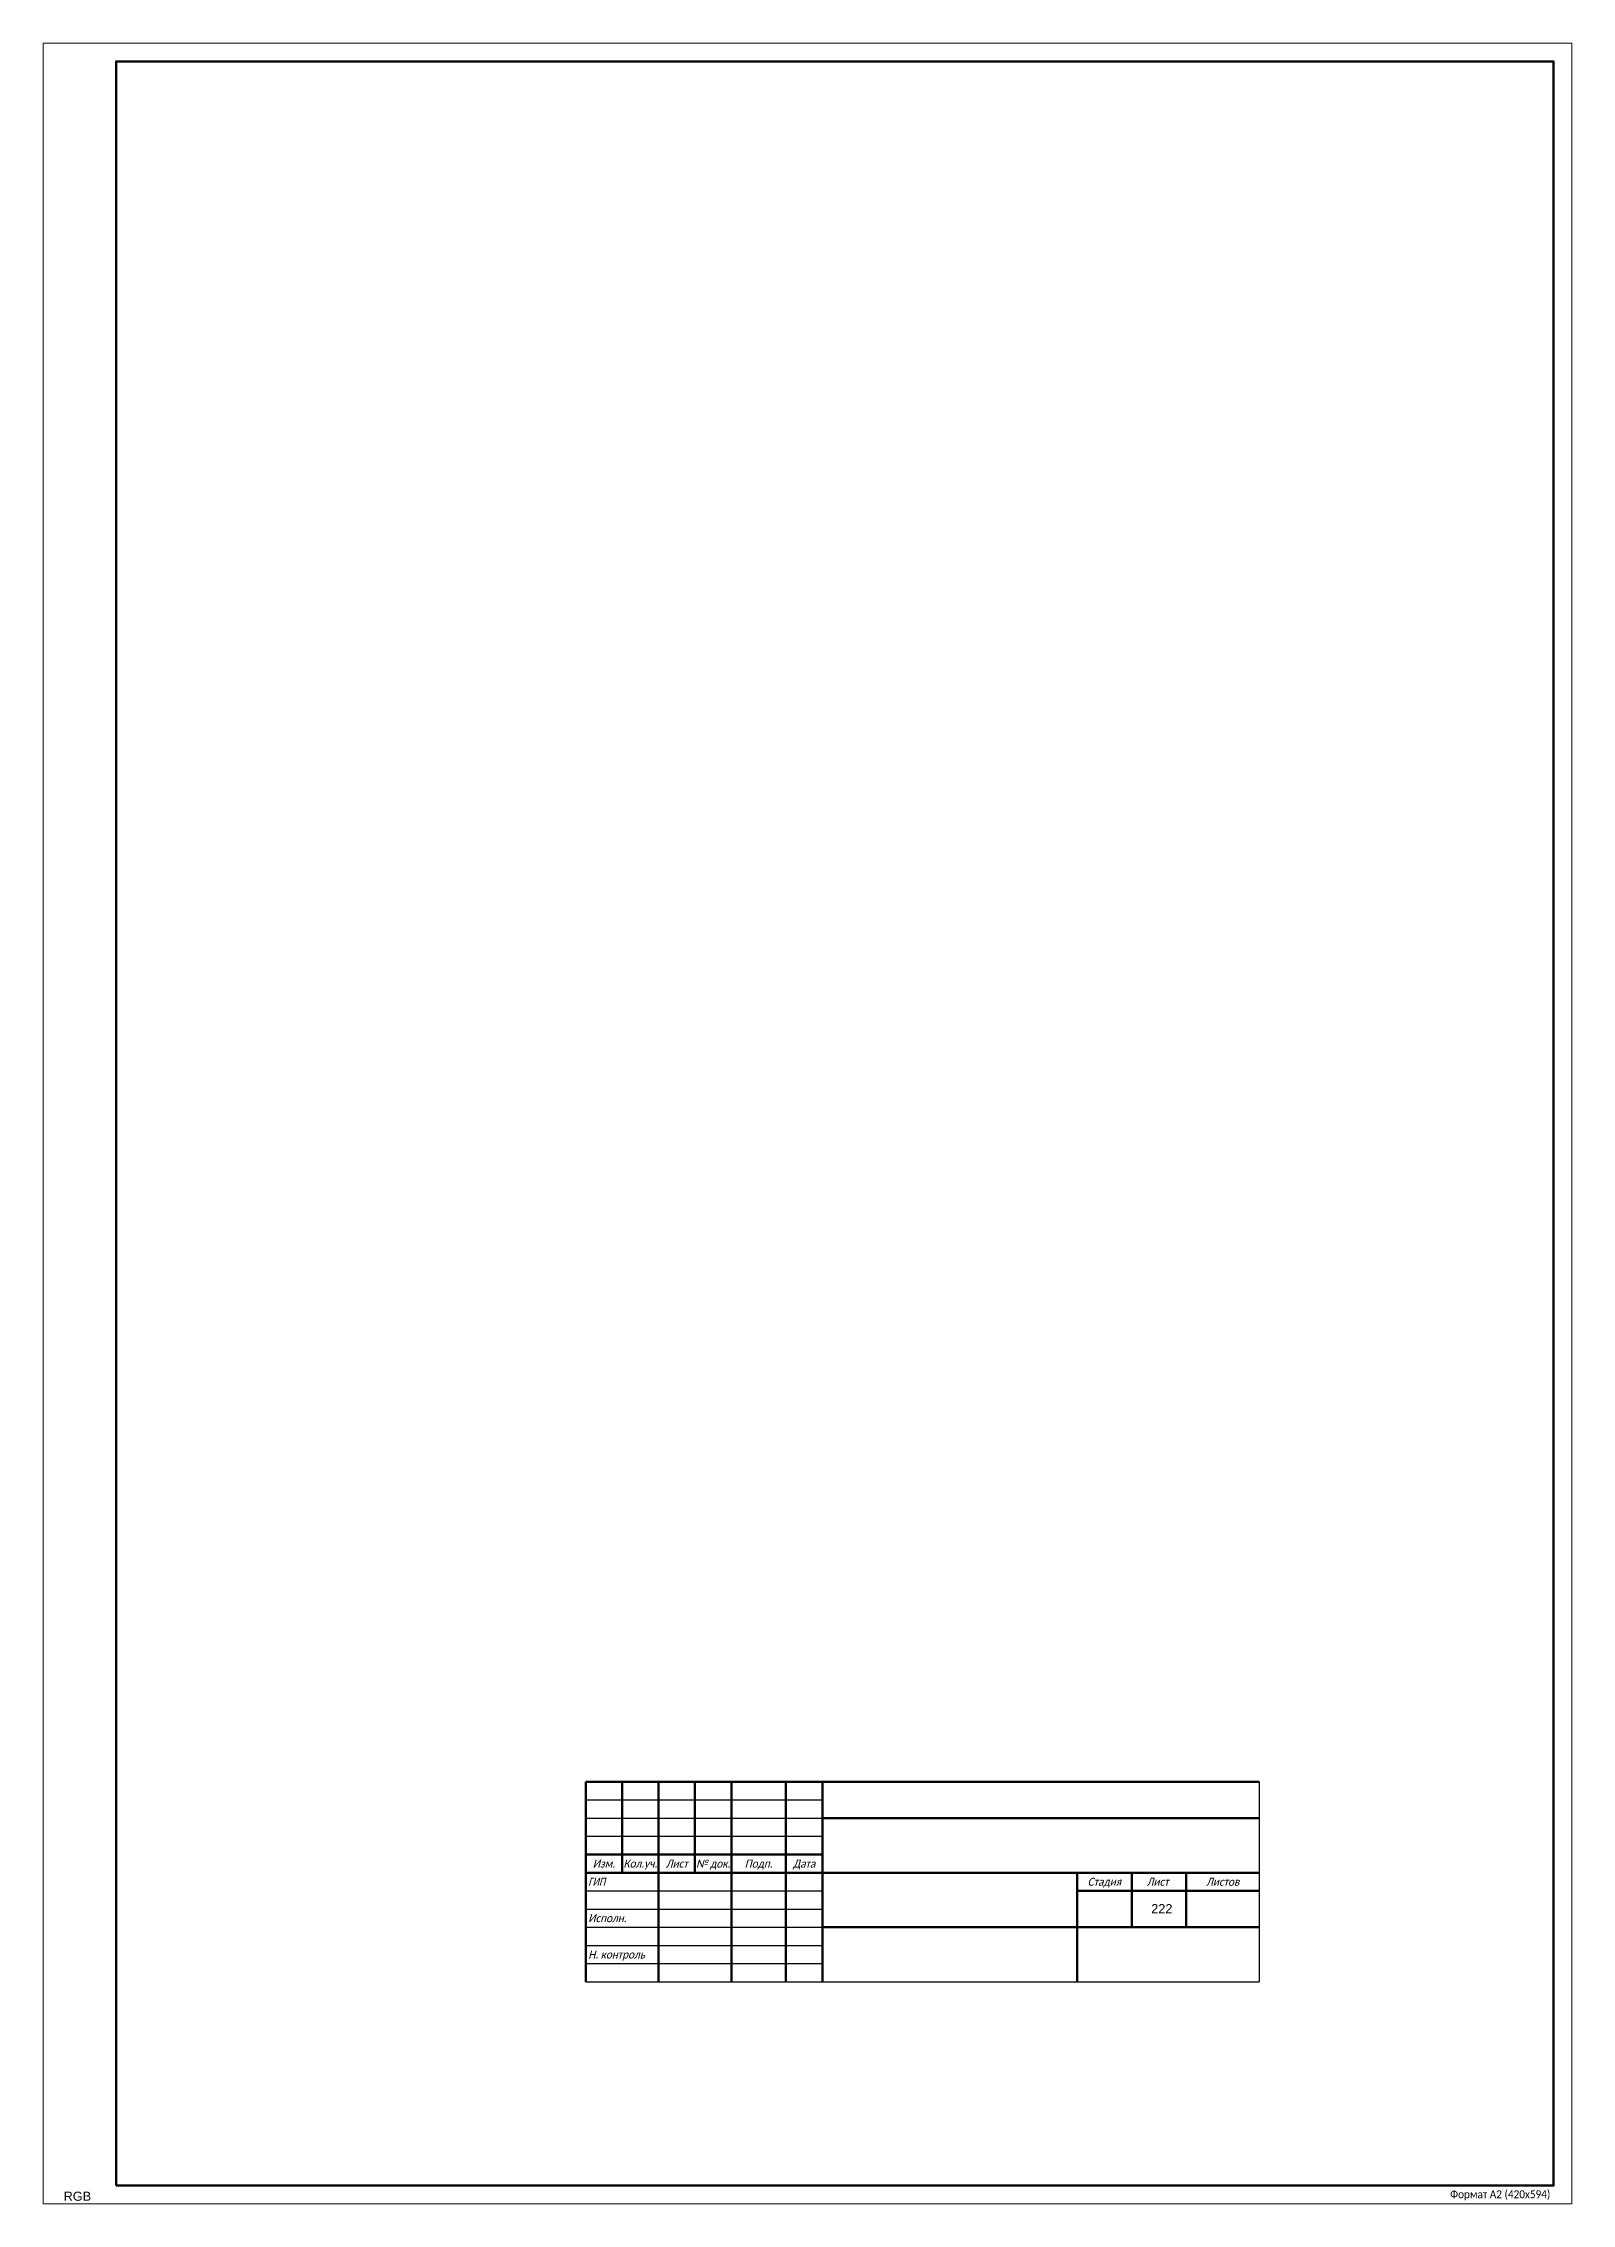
# Model space of a CAD drawing. Header units: millimetres. Extents: x 9094 to 12381, y -2227 to 957.
# Drawn here: x 10754 to 11174, y -1053 to -459 of the extents above; entities that cross this region are included whole.
import ezdxf
from ezdxf.enums import TextEntityAlignment as Align

# ---------------------------------------------------------------- set-up
doc = ezdxf.new("R2010")
doc.units = ezdxf.units.MM
doc.linetypes.add('ACAD_ISO10W100', pattern=[18, 12, -3, 0, -3])
doc.layers.add("''ПС", color=5, linetype='Continuous', lineweight=50)
doc.layers.add('[[ЭМО', color=5, linetype='Continuous', lineweight=50)
for name, color, linetype in [('PaperFormat', 7, 'Continuous'), ('АР-формат', 7, 'ACAD_ISO10W100'), ('Текст', 7, 'Continuous')]:
    doc.layers.add(name, color=color, linetype=linetype)
doc.styles.add('!!!VStyle', font='calibri.ttf', dxfattribs={"width": 0.9, "height": 2.2})
doc.styles.get("Standard").update_dxf_attribs({"font": 'arial.ttf'})

# ---------------------------------------------------------------- blocks, each defined once
blk = doc.blocks.new('a2_1_420_594_progSheetFormat')
at = {"layer": 'PaperFormat', "color": 0, "linetype": 'Continuous', "lineweight": 15, "ltscale": 100}
blk.add_lwpolyline([(-420, 0), (0, 0), (0, 594), (-420, 594), (-420, 0)], dxfattribs=at)
at = {"layer": 'PaperFormat', "color": 0, "linetype": 'Continuous', "lineweight": 60, "ltscale": 100}
blk.add_lwpolyline([(-400, 5), (-5, 5), (-5, 589), (-400, 589), (-400, 5)], dxfattribs=at)
at = {"layer": 'PaperFormat', "style": '!!!VStyle', "width": 0.9}
blk.add_text('Формат А2 (420х594)', height=2.2, dxfattribs=at).set_placement((-33.39, 3.72), align=Align.TOP_LEFT)
blk = doc.blocks.new('BS1_120_55_0_45_35_25_20_15_shprogSheetFormat')
at = {"layer": "''ПС", "color": 0, "lineweight": 30, "ltscale": 50}
for p in [(0, 55), (-185, 0)]:
    blk.add_line(p, (0, 0), dxfattribs=at)
at = {"layer": '[[ЭМО', "color": 0}
for p, q in [((-185, 55), (0, 55)), ((-185, 0), (-185, 55)), ((-175, 55), (-175, 30)), ((-165, 55), (-165, 0)), ((-155, 55), (-155, 30)), ((-145, 55), (-145, 0)), ((-130, 55), (-130, 0)), ((-120, 0), (-120, 54.99)), ((-120, 45), (0, 45)), ((-185, 35), (-120, 35)), ((-185, 30), (0, 30)), ((-50, 0), (-50, 30)), ((-50, 30), (-50, 0)), ((-35, 30), (-35, 15)), ((-20, 30), (-20, 15)), ((-50, 25), (0, 25)), ((-120, 15), (0, 15))]:
    blk.add_line(p, q, dxfattribs=at)
at = {"layer": '[[ЭМО', "color": 0, "lineweight": 25}
for p, q in [((-185, 50), (-120, 50)), ((-185, 45), (-120, 45)), ((-185, 40), (-120, 40)), ((-185, 25), (-120, 25)), ((-185, 20), (-120, 20)), ((-185, 15), (-120, 15)), ((-185, 10), (-120, 10)), ((-185, 5), (-120, 5))]:
    blk.add_line(p, q, dxfattribs=at)
at = {"layer": '[[ЭМО', "color": 0, "style": '!!!VStyle', "oblique": 15, "width": 0.9}
for s, p in [('Изм.', (-180, 32.5)), ('Кол.уч.', (-170, 32.5)), ('Лист', (-160, 32.5)), ('№ док.', (-150, 32.5)), ('Подп.', (-137.5, 32.5)), ('Дата', (-125, 32.5)), ('Стадия', (-42.5, 27.5)), ('Лист', (-27.88, 27.5)), ('Листов', (-10, 27.5))]:
    blk.add_text(s, height=2.2, dxfattribs=at).set_placement(p, align=Align.MIDDLE_CENTER)
at = {"layer": 'АР-формат', "color": 0, "style": '!!!VStyle', "oblique": 15, "width": 0.9}
for s, p in [('Исполн.', (-184.31, 17.5)), ('Н. контроль', (-184.31, 7.5))]:
    blk.add_text(s, height=2.2, dxfattribs=at).set_placement(p, align=Align.MIDDLE_LEFT)
at = {"layer": 'Текст', "color": 0, "style": '!!!VStyle', "oblique": 15, "width": 0.8}
blk.add_text('ГИП', height=2.2, dxfattribs=at).set_placement((-184.31, 27.5), align=Align.MIDDLE_LEFT)

msp = doc.modelspace()

# ---------------------------------------------------------------- block references
at = {"layer": 'PaperFormat'}
msp.add_blockref('a2_1_420_594_progSheetFormat', (11174.088, -1053.258), dxfattribs=at)
at = {"layer": 'PaperFormat', "color": 3}
msp.add_blockref('BS1_120_55_0_45_35_25_20_15_shprogSheetFormat', (11088.165, -992.227), dxfattribs=at)

# ---------------------------------------------------------------- texts
at = {"layer": 'PaperFormat', "char_height": 2.5, "attachment_point": 1}
for s, width, insert in [('222', 4.99772, (11058.54, -970.873)), ('RGB', 53.28554, (10759.688, -1049.921))]:
    msp.add_mtext_dynamic_manual_height_columns(s, width=width, gutter_width=12.5, heights=[0], dxfattribs=dict(at, insert=insert))

doc.saveas('drawing.dxf')
